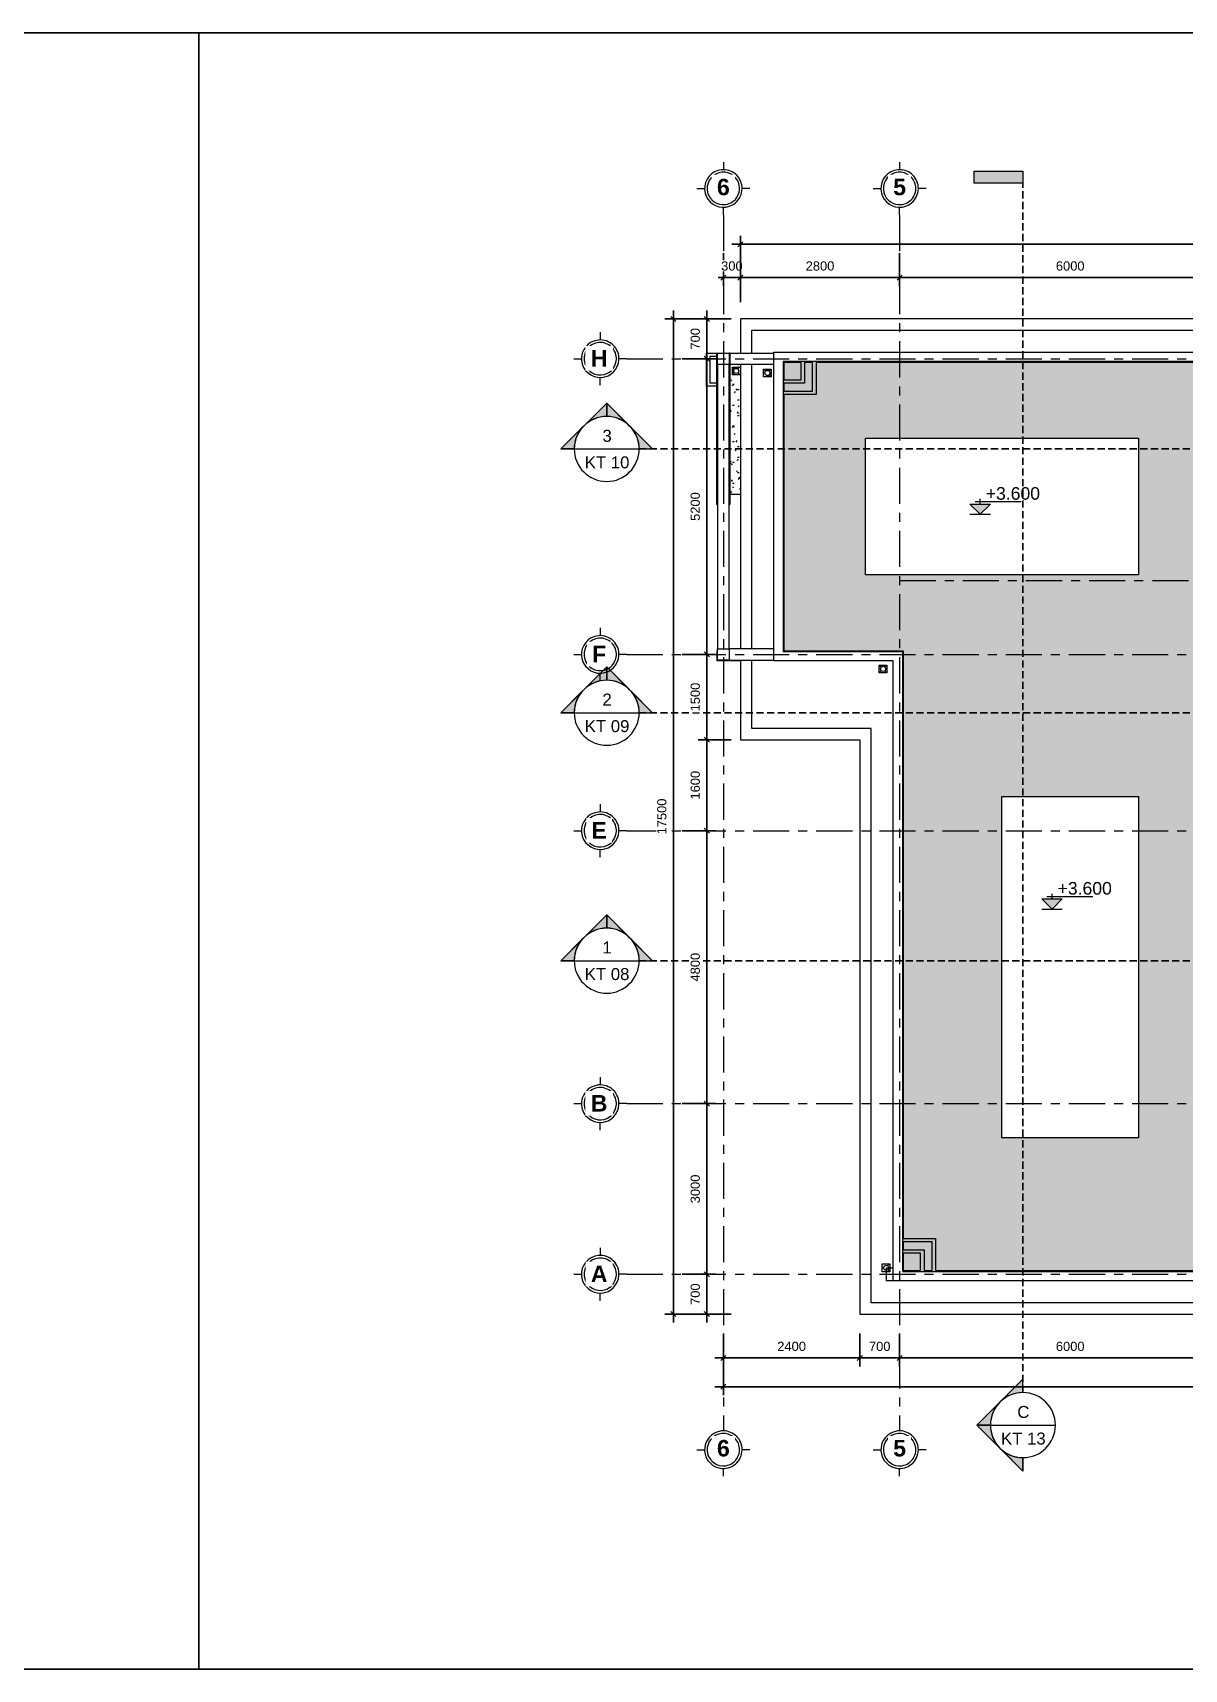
# Model space of a CAD drawing. Header units: millimetres. Extents: x 2164007 to 2324354, y -2513385 to -2308978.
# Drawn here: x 2280736 to 2300989, y -2402137 to -2373359 of the extents above; entities that cross this region are included whole.
import ezdxf

# ---------------------------------------------------------------- set-up
doc = ezdxf.new("R2010")
doc.units = ezdxf.units.MM
for name, pattern in [('DASHED2', [0.375, 0.25, -0.125]), ('Grid Line', [22.225, 12.7, -3.175, 3.175, -3.175]), ('HIDDEN2', [0.1875, 0.125, -0.0625])]:
    doc.linetypes.add(name, pattern=pattern)
doc.layers.add('5', color=5, linetype='Continuous')
doc.layers.add('NETGIONG', color=21, linetype='HIDDEN2')
for name, color, linetype, lineweight in [('A-ANNO-DIMS', 211, 'Continuous', 9), ('A-DETL-THIN', 151, 'Continuous', 9), ('A-FLOR', 8, 'Continuous', 13), ('A-FLOR-PATT', 8, 'Continuous', 13), ('A-WALL', 113, 'Continuous', 20), ('G-ANNO-DIMS', 111, 'Continuous', 9), ('G-ANNO-SYMB', 111, 'Continuous', 9), ('S-BEAM', 8, 'Continuous', 9), ('S-COLS', 52, 'Continuous', 9), ('S-GRID', 8, 'Continuous', 9), ('S-GRID-IDEN', 8, 'Continuous', 9)]:
    doc.layers.add(name, color=color, linetype=linetype, lineweight=lineweight)
doc.styles.add('Arial', font='arial.ttf', dxfattribs={"height": 175.652835})
doc.styles.add('Arial_1', font='arial.ttf', dxfattribs={"height": 162.282934})
doc.styles.add('Arial_2', font='arial.ttf', dxfattribs={"height": 468.40756})
doc.styles.add('Arial_B', font='arialbd.ttf', dxfattribs={"height": 190.266788})
doc.dimstyles.new('Dim_dai_ca_vu', dxfattribs={"dimscale": 304.8, "dimtxt": 165, "dimasz": 0.292969, "dimexe": 0.492126, "dimexo": 0.0625, "dimgap": 0.393701, "dimtad": 1, "dimdec": 0, "dimzin": 0, "dimdsep": 46, "dimtxsty": 'Arial_1', "dimblk1": 'OBLIQUE', "dimblk2": 'OBLIQUE', "dimsah": 1, "dimcen": 0.09, "dimdle": 0.492126, "dimadec": 0, "dimazin": 0, "dimtfac": 1, "dimtdec": 4, "dimtix": 1, "dimtmove": 0, "dimatfit": 3, "dimfxl": 0.984252, "dimfxlon": 1, "dimtvp": 1, "dimtfill": 1, "dimtolj": 1, "dimtzin": 0, "dimarcsym": 2})
pattern_1 = [(0, (2304197.59, -2391062.08), (365.76, 91.44), [30.175, -244.145, 30.175, -244.145, -1463.04]), (0, (2304197.59, -2391062.08), (365.76, 91.44), [-548.64, 30.175, -518.465, 30.175, -244.145, -640.08]), (0, (2304197.59, -2391062.08), (365.76, 91.44), [-1371.6, 30.175, -152.705, 30.175, -427.025]), (120, (2304334.75, -2391016.36), (-262.06936, 271.03745), [30.175, -244.145, 30.175, -244.145, -1463.04]), (120, (2304334.75, -2391016.36), (-262.06936, 271.03745), [-548.64, 30.175, -518.465, 30.175, -244.145, -640.08]), (120, (2304334.75, -2391016.36), (-262.06936, 271.03745), [-1371.6, 30.175, -152.705, 30.175, -427.025]), (240, (2304380.47, -2390833.48), (-103.69064, -362.47745), [30.175, -244.145, 30.175, -244.145, -1463.04]), (240, (2304380.47, -2390833.48), (-103.69064, -362.47745), [-548.64, 30.175, -518.465, 30.175, -244.145, -640.08]), (240, (2304380.47, -2390833.48), (-103.69064, -362.47745), [-1371.6, 30.175, -152.705, 30.175, -427.025])]

# ---------------------------------------------------------------- blocks, each defined once
blk = doc.blocks.new('Floors 3 - Floors 3-1078498-Site')
at = {"layer": 'A-FLOR'}
for p, q in [((10485, 12671), (-11015, 12671)), ((-11015, 12671), (-11015, 12071)), ((10485, 4271), (10485, 12671)), ((-10815, 12471), (10285, 12471)), ((-10815, 12071), (-10815, 12471)), ((10285, 12471), (10285, 12086)), ((-11015, 11871), (-11015, 6871)), ((-10815, 6871), (-10815, 11871)), ((10285, 11886), (10285, 8171)), ((10285, 7971), (10285, 4471)), ((-11015, 6671), (-11015, 5271)), ((-10815, 5471), (-10815, 6671)), ((-8715, 5471), (-10815, 5471)), ((-8715, -4629), (-8715, 5471)), ((-11015, 5271), (-8915, 5271)), ((-8915, 5271), (-8915, -4829)), ((10285, 4471), (9585, 4471)), ((9585, 4271), (10485, 4271)), ((-1515, 1271), (-2100, 1271)), ((-1515, -4829), (-1515, 1271)), ((-2100, 1071), (-1715, 1071)), ((-1715, 1071), (-1715, -4629)), ((-8915, -4829), (-1515, -4829)), ((-1715, -4629), (-8715, -4629))]:
    blk.add_line(p, q, dxfattribs=at)
blk = doc.blocks.new('Grid - Structural Grid-308830-Site')
at = {"layer": 'S-GRID-IDEN'}
for p, q in [((0, 5.16875), (0, 3.66875)), ((-5.16875, 0), (-3.66875, 0)), ((5.16875, 0), (3.66875, 0)), ((0, -5.16875), (0, -3.66875))]:
    blk.add_line(p, q, dxfattribs=at)
at = {"layer": 'S-GRID-IDEN', "lineweight": 13}
for start, end in [(86.5905687, 185.4173466), (3.4094313, 86.5905687), (275.4173466, 3.4094313), (185.4173466, 275.4173466)]:
    blk.add_arc((0, 0), 3.66875, start, end, dxfattribs=at)
at = {"layer": 'S-GRID-IDEN'}
for start, end in [(86.5905687, 185.4173466), (3.4094313, 86.5905687), (275.4173466, 3.4094313), (185.4173466, 275.4173466)]:
    blk.add_arc((0, 0), 3.16875, start, end, dxfattribs=at)
blk = doc.blocks.new('Section - Section Head - Filled-22785-Site')
at = {"layer": 'G-ANNO-SYMB'}
h = blk.add_hatch(color=256, dxfattribs=at)
edge = h.paths.add_edge_path(flags=0)
edge.add_line((-10.84, 4.49), (-6.35, 8.98))
edge.add_line((-6.35, 8.98), (-6.35, 6.35))
edge.add_arc((-6.35, 0), 6.35, 90, 135)
h = blk.add_hatch(color=256, dxfattribs=at)
edge = h.paths.add_edge_path(flags=0)
edge.add_arc((-6.35, 0), 6.35, 45, 90)
edge.add_line((-6.35, 6.35), (-6.35, 8.98))
edge.add_line((-6.35, 8.98), (-1.86, 4.49))
h = blk.add_hatch(color=256, dxfattribs=at)
edge = h.paths.add_edge_path(flags=0)
edge.add_arc((-6.35, 0), 6.36, 137.9216, 180)
edge.add_line((-12.71, 0), (-15.33, 0))
edge.add_line((-15.33, 0), (-11.07, 4.26))
h = blk.add_hatch(color=256, dxfattribs=at)
edge = h.paths.add_edge_path(flags=0)
edge.add_line((-1.63, 4.26), (2.63, 0))
edge.add_line((2.63, 0), (0.01, 0))
edge.add_arc((-6.35, 0), 6.36, 0, 42.0784)
for p, q in [((-6.35, 8.98), (-15.33, 0)), ((-6.35, 8.98), (-10.84, 4.49)), ((-6.35, 8.98), (2.63, 0)), ((-6.35, 6.35), (-6.35, 8.98)), ((-1.86, 4.49), (-6.35, 8.98)), ((-6.35, 8.98), (-6.35, 6.35)), ((-11.07, 4.26), (-15.33, 0)), ((2.63, 0), (-1.63, 4.26)), ((-15.33, 0), (-12.71, 0)), ((0.01, 0), (2.63, 0)), ((-12.7, 0), (-15.33, 0)), ((0, 0), (2.63, 0))]:
    blk.add_line(p, q, dxfattribs=at)
for radius, start, end in [(6.36, 137.9216, 180), (6.35, 360, 180), (6.35, 90, 135), (6.35, 45, 90), (6.36, 0, 42.0784), (6.35, 180, 360)]:
    blk.add_arc((-6.35, 0), radius, start, end, dxfattribs=at)
blk = doc.blocks.new('Section - 3_32_ x 3_8_-54337-Site')
at = {"layer": 'G-ANNO-SYMB'}
blk.add_hatch(color=256, dxfattribs=at).paths.add_polyline_path([(0, 9.525), (0, 0), (-2.38125, 0), (-2.38125, 9.525)], flags=0)
for p, q in [((0, 9.525), (-2.38125, 9.525)), ((-2.38125, 9.525), (-2.38125, 0)), ((0, 0), (0, 9.525)), ((-2.38125, 0), (0, 0))]:
    blk.add_line(p, q, dxfattribs=at)
blk = doc.blocks.new('Spot Elevations - M_Spot Elevation - Exterior Filled 2-332856-Site')
at = {"layer": 'G-ANNO-DIMS'}
blk.add_hatch(color=256, dxfattribs=at).paths.add_polyline_path([(2, 2), (0, 0), (-2, 2)], flags=0)
for p, q in [((0, 0), (-2, 2)), ((-2, 2), (2, 2)), ((-2, 0), (2, 0)), ((-1, 2.5), (8, 2.5)), ((0, 2), (0, 3)), ((2, 2), (0, 0))]:
    blk.add_line(p, q, dxfattribs=at)
blk = doc.blocks.new('_Oblique')
at = {"color": 0, "linetype": 'ByBlock', "lineweight": -2}
blk.add_line((-0.5, -0.5), (0.5, 0.5), dxfattribs=at)
blk = doc.blocks.new('*D462')
at = {"layer": 'A-ANNO-DIMS', "color": 0, "lineweight": -2}
for p, q in [((2292883, -2396232), (2292883, -2396813)), ((2295283, -2396232), (2295283, -2396813)), ((2292733, -2396663), (2295433, -2396663))]:
    blk.add_line(p, q, dxfattribs=at)
at = {"layer": 'Defpoints', "color": 0}
for p in [(2292883, -2396213), (2295283, -2396213), (2295283, -2396663)]:
    blk.add_point(p, dxfattribs=at)
at = {"layer": 'A-ANNO-DIMS', "color": 0, "lineweight": -2, "xscale": 89.296875, "yscale": 89.296875, "zscale": 89.296875, "rotation": 180}
blk.add_blockref('_Oblique', (2292883, -2396663), dxfattribs=at)
at = {"layer": 'A-ANNO-DIMS', "color": 0, "lineweight": -2, "xscale": 89.296875, "yscale": 89.296875, "zscale": 89.296875}
blk.add_blockref('_Oblique', (2295283, -2396663), dxfattribs=at)
at = {"layer": 'A-ANNO-DIMS', "color": 0, "insert": (2294083, -2396460), "char_height": 162.3, "attachment_point": 5, "style": 'Arial_1', "bg_fill": 3, "box_fill_scale": 1.1, "bg_fill_color": 256, "bg_fill_true_color": 13158600, "bg_fill_transparency": 7197104}
blk.add_mtext('\\A1;2400', dxfattribs=at)
blk = doc.blocks.new('*D463')
at = {"layer": 'A-ANNO-DIMS', "color": 0, "lineweight": -2}
for p, q in [((2295283, -2396232), (2295283, -2396813)), ((2295983, -2396232), (2295983, -2396813)), ((2295133, -2396663), (2296133, -2396663))]:
    blk.add_line(p, q, dxfattribs=at)
at = {"layer": 'Defpoints', "color": 0}
for p in [(2295283, -2396213), (2295983, -2396213), (2295983, -2396663)]:
    blk.add_point(p, dxfattribs=at)
at = {"layer": 'A-ANNO-DIMS', "color": 0, "lineweight": -2, "xscale": 89.296875, "yscale": 89.296875, "zscale": 89.296875, "rotation": 180}
blk.add_blockref('_Oblique', (2295283, -2396663), dxfattribs=at)
at = {"layer": 'A-ANNO-DIMS', "color": 0, "lineweight": -2, "xscale": 89.296875, "yscale": 89.296875, "zscale": 89.296875}
blk.add_blockref('_Oblique', (2295983, -2396663), dxfattribs=at)
at = {"layer": 'A-ANNO-DIMS', "color": 0, "insert": (2295633, -2396460), "char_height": 162.3, "attachment_point": 5, "style": 'Arial_1', "bg_fill": 3, "box_fill_scale": 1.1, "bg_fill_color": 256, "bg_fill_true_color": 13158600, "bg_fill_transparency": 0}
blk.add_mtext('\\A1;700', dxfattribs=at)
blk = doc.blocks.new('*D464')
at = {"layer": 'A-ANNO-DIMS', "color": 0, "lineweight": -2}
for p, q in [((2295983, -2396232), (2295983, -2396813)), ((2301983, -2396232), (2301983, -2396813)), ((2295833, -2396663), (2302133, -2396663))]:
    blk.add_line(p, q, dxfattribs=at)
at = {"layer": 'Defpoints', "color": 0}
for p in [(2295983, -2396213), (2301983, -2396213), (2301983, -2396663)]:
    blk.add_point(p, dxfattribs=at)
at = {"layer": 'A-ANNO-DIMS', "color": 0, "lineweight": -2, "xscale": 89.296875, "yscale": 89.296875, "zscale": 89.296875, "rotation": 180}
blk.add_blockref('_Oblique', (2295983, -2396663), dxfattribs=at)
at = {"layer": 'A-ANNO-DIMS', "color": 0, "lineweight": -2, "xscale": 89.296875, "yscale": 89.296875, "zscale": 89.296875}
blk.add_blockref('_Oblique', (2301983, -2396663), dxfattribs=at)
at = {"layer": 'A-ANNO-DIMS', "color": 0, "insert": (2298983, -2396460), "char_height": 162.3, "attachment_point": 5, "style": 'Arial_1', "bg_fill": 3, "box_fill_scale": 1.1, "bg_fill_color": 256, "bg_fill_true_color": 13158600, "bg_fill_transparency": 12548824}
blk.add_mtext('\\A1;6000', dxfattribs=at)
blk = doc.blocks.new('*D472')
at = {"layer": 'A-ANNO-DIMS', "color": 0, "lineweight": -2}
for p, q in [((2292883, -2396739), (2292883, -2397320)), ((2314183, -2396739), (2314183, -2397320)), ((2292733, -2397170), (2314333, -2397170))]:
    blk.add_line(p, q, dxfattribs=at)
at = {"layer": 'Defpoints', "color": 0}
for p in [(2292883, -2396720), (2314183, -2396720), (2314183, -2397170)]:
    blk.add_point(p, dxfattribs=at)
at = {"layer": 'A-ANNO-DIMS', "color": 0, "lineweight": -2, "xscale": 89.296875, "yscale": 89.296875, "zscale": 89.296875, "rotation": 180}
blk.add_blockref('_Oblique', (2292883, -2397170), dxfattribs=at)
at = {"layer": 'A-ANNO-DIMS', "color": 0, "lineweight": -2, "xscale": 89.296875, "yscale": 89.296875, "zscale": 89.296875}
blk.add_blockref('_Oblique', (2314183, -2397170), dxfattribs=at)
at = {"layer": 'A-ANNO-DIMS', "color": 0, "insert": (2303533, -2396967), "char_height": 162.3, "attachment_point": 5, "style": 'Arial_1', "bg_fill": 3, "box_fill_scale": 1.1, "bg_fill_color": 256, "bg_fill_true_color": 13158600, "bg_fill_transparency": 12550056}
blk.add_mtext('\\A1;21300', dxfattribs=at)
blk = doc.blocks.new('*D473')
at = {"layer": 'A-ANNO-DIMS', "color": 0, "lineweight": -2}
for p, q in [((2292161, -2395191), (2292742, -2395191)), ((2292592, -2396041), (2292592, -2395041)), ((2293023, -2395891), (2292442, -2395891))]:
    blk.add_line(p, q, dxfattribs=at)
at = {"layer": 'Defpoints', "color": 0}
for p in [(2292142, -2395191), (2292592, -2395191), (2293042, -2395891)]:
    blk.add_point(p, dxfattribs=at)
at = {"layer": 'A-ANNO-DIMS', "color": 0, "lineweight": -2, "xscale": 89.296875, "yscale": 89.296875, "zscale": 89.296875}
for p, rotation in [((2292592, -2395191), 90), ((2292592, -2395891), 270)]:
    blk.add_blockref('_Oblique', p, dxfattribs=dict(at, rotation=rotation))
at = {"layer": 'A-ANNO-DIMS', "color": 0, "insert": (2292389, -2395541), "char_height": 162.3, "attachment_point": 5, "rotation": 90, "style": 'Arial_1', "bg_fill": 3, "box_fill_scale": 1.1, "bg_fill_color": 256, "bg_fill_true_color": 13158600, "bg_fill_transparency": 12549856}
blk.add_mtext('\\A1;700', dxfattribs=at)
blk = doc.blocks.new('*D474')
at = {"layer": 'A-ANNO-DIMS', "color": 0, "lineweight": -2}
for p, q in [((2292592, -2395341), (2292592, -2392041)), ((2292161, -2392191), (2292742, -2392191)), ((2292161, -2395191), (2292742, -2395191))]:
    blk.add_line(p, q, dxfattribs=at)
at = {"layer": 'Defpoints', "color": 0}
for p in [(2292142, -2392191), (2292592, -2392191), (2292142, -2395191)]:
    blk.add_point(p, dxfattribs=at)
at = {"layer": 'A-ANNO-DIMS', "color": 0, "lineweight": -2, "xscale": 89.296875, "yscale": 89.296875, "zscale": 89.296875}
for p, rotation in [((2292592, -2392191), 90), ((2292592, -2395191), 270)]:
    blk.add_blockref('_Oblique', p, dxfattribs=dict(at, rotation=rotation))
at = {"layer": 'A-ANNO-DIMS', "color": 0, "insert": (2292389, -2393691), "char_height": 162.3, "attachment_point": 5, "rotation": 90, "style": 'Arial_1', "bg_fill": 3, "box_fill_scale": 1.1, "bg_fill_color": 256, "bg_fill_true_color": 13158600, "bg_fill_transparency": 10068124}
blk.add_mtext('\\A1;3000', dxfattribs=at)
blk = doc.blocks.new('*D475')
at = {"layer": 'A-ANNO-DIMS', "color": 0, "lineweight": -2}
for p, q in [((2292161, -2387391), (2292742, -2387391)), ((2292592, -2392341), (2292592, -2387241)), ((2292161, -2392191), (2292742, -2392191))]:
    blk.add_line(p, q, dxfattribs=at)
at = {"layer": 'Defpoints', "color": 0}
for p in [(2292142, -2387391), (2292592, -2387391), (2292142, -2392191)]:
    blk.add_point(p, dxfattribs=at)
at = {"layer": 'A-ANNO-DIMS', "color": 0, "lineweight": -2, "xscale": 89.296875, "yscale": 89.296875, "zscale": 89.296875}
for p, rotation in [((2292592, -2387391), 90), ((2292592, -2392191), 270)]:
    blk.add_blockref('_Oblique', p, dxfattribs=dict(at, rotation=rotation))
at = {"layer": 'A-ANNO-DIMS', "color": 0, "insert": (2292389, -2389791), "char_height": 162.3, "attachment_point": 5, "rotation": 90, "style": 'Arial_1', "bg_fill": 3, "box_fill_scale": 1.1, "bg_fill_color": 256, "bg_fill_true_color": 13158600, "bg_fill_transparency": 16515416}
blk.add_mtext('\\A1;4800', dxfattribs=at)
blk = doc.blocks.new('*D476')
at = {"layer": 'A-ANNO-DIMS', "color": 0, "lineweight": -2}
for p, q in [((2292592, -2387541), (2292592, -2385641)), ((2293023, -2385791), (2292442, -2385791)), ((2292161, -2387391), (2292742, -2387391))]:
    blk.add_line(p, q, dxfattribs=at)
at = {"layer": 'Defpoints', "color": 0}
for p in [(2292592, -2385791), (2293042, -2385791), (2292142, -2387391)]:
    blk.add_point(p, dxfattribs=at)
at = {"layer": 'A-ANNO-DIMS', "color": 0, "lineweight": -2, "xscale": 89.296875, "yscale": 89.296875, "zscale": 89.296875}
for p, rotation in [((2292592, -2385791), 90), ((2292592, -2387391), 270)]:
    blk.add_blockref('_Oblique', p, dxfattribs=dict(at, rotation=rotation))
at = {"layer": 'A-ANNO-DIMS', "color": 0, "insert": (2292389, -2386591), "char_height": 162.3, "attachment_point": 5, "rotation": 90, "style": 'Arial_1', "bg_fill": 3, "box_fill_scale": 1.1, "bg_fill_color": 256, "bg_fill_true_color": 13158600, "bg_fill_transparency": 10121100}
blk.add_mtext('\\A1;1600', dxfattribs=at)
blk = doc.blocks.new('*D477')
at = {"layer": 'A-ANNO-DIMS', "color": 0, "lineweight": -2}
for p, q in [((2292592, -2385941), (2292592, -2384141)), ((2292161, -2384291), (2292742, -2384291)), ((2293023, -2385791), (2292442, -2385791))]:
    blk.add_line(p, q, dxfattribs=at)
at = {"layer": 'Defpoints', "color": 0}
for p in [(2292142, -2384291), (2292592, -2384291), (2293042, -2385791)]:
    blk.add_point(p, dxfattribs=at)
at = {"layer": 'A-ANNO-DIMS', "color": 0, "lineweight": -2, "xscale": 89.296875, "yscale": 89.296875, "zscale": 89.296875}
for p, rotation in [((2292592, -2384291), 90), ((2292592, -2385791), 270)]:
    blk.add_blockref('_Oblique', p, dxfattribs=dict(at, rotation=rotation))
at = {"layer": 'A-ANNO-DIMS', "color": 0, "insert": (2292389, -2385041), "char_height": 162.3, "attachment_point": 5, "rotation": 90, "style": 'Arial_1', "bg_fill": 3, "box_fill_scale": 1.1, "bg_fill_color": 256, "bg_fill_true_color": 13158600, "bg_fill_transparency": 12550372}
blk.add_mtext('\\A1;1500', dxfattribs=at)
blk = doc.blocks.new('*D478')
at = {"layer": 'A-ANNO-DIMS', "color": 0, "lineweight": -2}
for p, q in [((2292161, -2379091), (2292742, -2379091)), ((2292592, -2384441), (2292592, -2378941)), ((2292161, -2384291), (2292742, -2384291))]:
    blk.add_line(p, q, dxfattribs=at)
at = {"layer": 'Defpoints', "color": 0}
for p in [(2292142, -2379091), (2292592, -2379091), (2292142, -2384291)]:
    blk.add_point(p, dxfattribs=at)
at = {"layer": 'A-ANNO-DIMS', "color": 0, "lineweight": -2, "xscale": 89.296875, "yscale": 89.296875, "zscale": 89.296875}
for p, rotation in [((2292592, -2379091), 90), ((2292592, -2384291), 270)]:
    blk.add_blockref('_Oblique', p, dxfattribs=dict(at, rotation=rotation))
at = {"layer": 'A-ANNO-DIMS', "color": 0, "insert": (2292389, -2381691), "char_height": 162.3, "attachment_point": 5, "rotation": 90, "style": 'Arial_1', "bg_fill": 3, "box_fill_scale": 1.1, "bg_fill_color": 256, "bg_fill_true_color": 13158600, "bg_fill_transparency": 12550372}
blk.add_mtext('\\A1;5200', dxfattribs=at)
blk = doc.blocks.new('*D479')
at = {"layer": 'A-ANNO-DIMS', "color": 0, "lineweight": -2}
for p, q in [((2292592, -2379241), (2292592, -2378241)), ((2293023, -2378391), (2292442, -2378391)), ((2292161, -2379091), (2292742, -2379091))]:
    blk.add_line(p, q, dxfattribs=at)
at = {"layer": 'Defpoints', "color": 0}
for p in [(2292592, -2378391), (2293042, -2378391), (2292142, -2379091)]:
    blk.add_point(p, dxfattribs=at)
at = {"layer": 'A-ANNO-DIMS', "color": 0, "lineweight": -2, "xscale": 89.296875, "yscale": 89.296875, "zscale": 89.296875}
for p, rotation in [((2292592, -2378391), 90), ((2292592, -2379091), 270)]:
    blk.add_blockref('_Oblique', p, dxfattribs=dict(at, rotation=rotation))
at = {"layer": 'A-ANNO-DIMS', "color": 0, "insert": (2292389, -2378741), "char_height": 162.3, "attachment_point": 5, "rotation": 90, "style": 'Arial_1', "bg_fill": 3, "box_fill_scale": 1.1, "bg_fill_color": 256, "bg_fill_true_color": 13158600, "bg_fill_transparency": 10114076}
blk.add_mtext('\\A1;700', dxfattribs=at)
blk = doc.blocks.new('*D480')
at = {"layer": 'A-ANNO-DIMS', "color": 0, "lineweight": -2}
for p, q in [((2292004, -2378241), (2292004, -2396041)), ((2292435, -2378391), (2291854, -2378391)), ((2292435, -2395891), (2291854, -2395891))]:
    blk.add_line(p, q, dxfattribs=at)
at = {"layer": 'Defpoints', "color": 0}
for p in [(2292454, -2378391), (2292004, -2395891), (2292454, -2395891)]:
    blk.add_point(p, dxfattribs=at)
at = {"layer": 'A-ANNO-DIMS', "color": 0, "lineweight": -2, "xscale": 89.296875, "yscale": 89.296875, "zscale": 89.296875}
for p, rotation in [((2292004, -2378391), 90), ((2292004, -2395891), 270)]:
    blk.add_blockref('_Oblique', p, dxfattribs=dict(at, rotation=rotation))
at = {"layer": 'A-ANNO-DIMS', "color": 0, "insert": (2291801, -2387141), "char_height": 162.3, "attachment_point": 5, "rotation": 90, "style": 'Arial_1', "bg_fill": 3, "box_fill_scale": 1.1, "bg_fill_color": 256, "bg_fill_true_color": 13158600, "bg_fill_transparency": 12550372}
blk.add_mtext('\\A1;17500', dxfattribs=at)
blk = doc.blocks.new('*D481')
at = {"layer": 'A-ANNO-DIMS', "color": 0, "lineweight": -2}
for p, q in [((2292883, -2377233), (2292883, -2377814)), ((2292883, -2377664), (2292793, -2377664)), ((2292883, -2377664), (2293183, -2377664)), ((2293183, -2378095), (2293183, -2377514)), ((2293183, -2377664), (2293272, -2377664))]:
    blk.add_line(p, q, dxfattribs=at)
at = {"layer": 'Defpoints', "color": 0}
for p in [(2292883, -2377214), (2293183, -2378114)]:
    blk.add_point(p, dxfattribs=at)
at = {"layer": 'A-ANNO-DIMS', "color": 0, "lineweight": -2, "xscale": 89.296875, "yscale": 89.296875, "zscale": 89.296875}
blk.add_blockref('_Oblique', (2292883, -2377664), dxfattribs=at)
at = {"layer": 'A-ANNO-DIMS', "color": 0, "lineweight": -2, "xscale": 89.296875, "yscale": 89.296875, "zscale": 89.296875, "rotation": 180}
blk.add_blockref('_Oblique', (2293183, -2377664), dxfattribs=at)
at = {"layer": 'A-ANNO-DIMS', "color": 0, "insert": (2293033, -2377461), "char_height": 162.3, "attachment_point": 5, "style": 'Arial_1', "bg_fill": 3, "box_fill_scale": 1.1, "bg_fill_color": 256, "bg_fill_true_color": 13158600, "bg_fill_transparency": 10104220}
blk.add_mtext('\\A1;300', dxfattribs=at)
at = {"layer": 'Defpoints', "color": 0}
blk.add_point((2293183, -2377664), dxfattribs=at)
blk = doc.blocks.new('*D482')
at = {"layer": 'A-ANNO-DIMS', "color": 0, "lineweight": -2}
for p, q in [((2295983, -2377233), (2295983, -2377814)), ((2293033, -2377664), (2296133, -2377664)), ((2293183, -2378095), (2293183, -2377514))]:
    blk.add_line(p, q, dxfattribs=at)
at = {"layer": 'Defpoints', "color": 0}
for p in [(2295983, -2377214), (2295983, -2377664), (2293183, -2378114)]:
    blk.add_point(p, dxfattribs=at)
at = {"layer": 'A-ANNO-DIMS', "color": 0, "lineweight": -2, "xscale": 89.296875, "yscale": 89.296875, "zscale": 89.296875, "rotation": 180}
blk.add_blockref('_Oblique', (2293183, -2377664), dxfattribs=at)
at = {"layer": 'A-ANNO-DIMS', "color": 0, "lineweight": -2, "xscale": 89.296875, "yscale": 89.296875, "zscale": 89.296875}
blk.add_blockref('_Oblique', (2295983, -2377664), dxfattribs=at)
at = {"layer": 'A-ANNO-DIMS', "color": 0, "insert": (2294583, -2377461), "char_height": 162.3, "attachment_point": 5, "style": 'Arial_1', "bg_fill": 3, "box_fill_scale": 1.1, "bg_fill_color": 256, "bg_fill_true_color": 13158600, "bg_fill_transparency": 12549856}
blk.add_mtext('\\A1;2800', dxfattribs=at)
blk = doc.blocks.new('*D483')
at = {"layer": 'A-ANNO-DIMS', "color": 0, "lineweight": -2}
for p, q in [((2295983, -2377233), (2295983, -2377814)), ((2301983, -2377233), (2301983, -2377814)), ((2295833, -2377664), (2302133, -2377664))]:
    blk.add_line(p, q, dxfattribs=at)
at = {"layer": 'Defpoints', "color": 0}
for p in [(2295983, -2377214), (2301983, -2377214), (2301983, -2377664)]:
    blk.add_point(p, dxfattribs=at)
at = {"layer": 'A-ANNO-DIMS', "color": 0, "lineweight": -2, "xscale": 89.296875, "yscale": 89.296875, "zscale": 89.296875, "rotation": 180}
blk.add_blockref('_Oblique', (2295983, -2377664), dxfattribs=at)
at = {"layer": 'A-ANNO-DIMS', "color": 0, "lineweight": -2, "xscale": 89.296875, "yscale": 89.296875, "zscale": 89.296875}
blk.add_blockref('_Oblique', (2301983, -2377664), dxfattribs=at)
at = {"layer": 'A-ANNO-DIMS', "color": 0, "insert": (2298983, -2377461), "char_height": 162.3, "attachment_point": 5, "style": 'Arial_1', "bg_fill": 3, "box_fill_scale": 1.1, "bg_fill_color": 256, "bg_fill_true_color": 13158600, "bg_fill_transparency": 12552436}
blk.add_mtext('\\A1;6000', dxfattribs=at)
blk = doc.blocks.new('*D489')
at = {"layer": 'A-ANNO-DIMS', "color": 0, "lineweight": -2}
for p, q in [((2293033, -2377078), (2314833, -2377078)), ((2293183, -2377509), (2293183, -2376928)), ((2314683, -2377509), (2314683, -2376928))]:
    blk.add_line(p, q, dxfattribs=at)
at = {"layer": 'Defpoints', "color": 0}
for p in [(2314683, -2377078), (2293183, -2377528), (2314683, -2377528)]:
    blk.add_point(p, dxfattribs=at)
at = {"layer": 'A-ANNO-DIMS', "color": 0, "lineweight": -2, "xscale": 89.296875, "yscale": 89.296875, "zscale": 89.296875, "rotation": 180}
blk.add_blockref('_Oblique', (2293183, -2377078), dxfattribs=at)
at = {"layer": 'A-ANNO-DIMS', "color": 0, "lineweight": -2, "xscale": 89.296875, "yscale": 89.296875, "zscale": 89.296875}
blk.add_blockref('_Oblique', (2314683, -2377078), dxfattribs=at)
at = {"layer": 'A-ANNO-DIMS', "color": 0, "insert": (2303933, -2376875), "char_height": 162.3, "attachment_point": 5, "style": 'Arial_1', "bg_fill": 3, "box_fill_scale": 1.1, "bg_fill_color": 256, "bg_fill_true_color": 13158600, "bg_fill_transparency": 1}
blk.add_mtext('\\A1;21500', dxfattribs=at)

msp = doc.modelspace()

# ---------------------------------------------------------------- hatches: boundary and pattern name
at = {"layer": 'A-FLOR-PATT', "lineweight": 9}
h = msp.add_hatch(dxfattribs=at)
h.set_pattern_fill('FP_5', color=256, style=0, pattern_type=2)
h.set_pattern_definition(pattern_1)
h.paths.add_polyline_path([(2293182.7, -2381476.1), (2293182.7, -2379191.1), (2292997.7, -2379191.1), (2292997.7, -2381476.1)], flags=0)
h = msp.add_hatch(dxfattribs=at)
h.set_pattern_fill('FP_5', color=256, style=0, pattern_type=2)
h.set_pattern_definition(pattern_1)
h.paths.add_polyline_path([(2300233.4, -2395141.1), (2301932.7, -2395141.1), (2301932.7, -2387941.1), (2301482.7, -2387941.1), (2301482.7, -2386791.1), (2301932.7, -2386791.1), (2301932.7, -2383106.1), (2301867.7, -2383106.1), (2301867.7, -2379141.1), (2293932.7, -2379141.1), (2293932.7, -2384241.1), (2296032.7, -2384241.1), (2296032.7, -2395141.1)], flags=0)
h.paths.add_polyline_path([(2297782.7, -2392791.1), (2297782.7, -2386791.1), (2300182.7, -2386791.1), (2300182.7, -2392791.1)], flags=0)
h.paths.add_polyline_path([(2295382.7, -2382891.1), (2295382.7, -2380491.1), (2300182.7, -2380491.1), (2300182.7, -2382891.1)], flags=0)

# ---------------------------------------------------------------- linework, layer by layer
at = {"layer": '5'}
for points in [[(2242960.6, -2402137.3), (2283657.3, -2402137.3), (2283657.3, -2373359), (2242960.6, -2373359)], [(2283657.3, -2402137.3), (2324353.9, -2402137.3), (2324353.9, -2373359), (2283657.3, -2373359)]]:
    msp.add_lwpolyline(points, close=True, dxfattribs=at)
at = {"layer": 'A-DETL-THIN'}
for p, q in [((2293042.6, -2379238.6), (2293177.6, -2379238.6)), ((2293042.6, -2379373.6), (2293042.6, -2379238.6)), ((2293078.3, -2379274.3), (2293042.6, -2379238.6)), ((2293177.6, -2379373.6), (2293042.6, -2379373.6)), ((2293137.4, -2379270.3), (2293169.1, -2379238.6)), ((2293141.9, -2379337.9), (2293177.6, -2379373.6)), ((2293589.4, -2379274.7), (2293724.4, -2379274.7)), ((2293589.4, -2379409.7), (2293589.4, -2379274.7)), ((2293625.1, -2379310.4), (2293589.4, -2379274.7)), ((2293684.2, -2379306.4), (2293715.9, -2379274.7)), ((2293688.7, -2379374), (2293724.4, -2379409.7)), ((2293724.4, -2379274.7), (2293724.4, -2379409.7)), ((2293724.4, -2379409.7), (2293589.4, -2379409.7)), ((2295624.3, -2384478.2), (2295759.3, -2384478.2)), ((2295624.3, -2384613.2), (2295624.3, -2384478.2)), ((2295660, -2384513.9), (2295624.3, -2384478.2)), ((2295719.1, -2384509.9), (2295750.8, -2384478.2)), ((2295759.3, -2384478.2), (2295759.3, -2384613.2)), ((2295624.3, -2384613.2), (2295660, -2384577.5)), ((2295759.3, -2384613.2), (2295624.3, -2384613.2)), ((2295723.7, -2384577.5), (2295759.3, -2384613.2)), ((2295677.2, -2395010.6), (2295812.2, -2395010.6)), ((2295677.2, -2395145.6), (2295677.2, -2395010.6)), ((2295812.2, -2395145.6), (2295677.2, -2395145.6)), ((2295771.9, -2395042.3), (2295803.7, -2395010.6)), ((2295776.5, -2395109.9), (2295812.2, -2395145.6)), ((2295812.2, -2395010.6), (2295812.2, -2395145.6))]:
    msp.add_line(p, q, dxfattribs=at)
for centre in [(2293110.1, -2379306.1), (2293656.9, -2379342.2), (2295691.8, -2384545.7), (2295744.7, -2395078.1)]:
    msp.add_circle(centre, 45, dxfattribs=at)
at = {"layer": 'A-FLOR'}
for p, q in [((2301867.7, -2379141.1), (2293932.7, -2379141.1)), ((2293932.7, -2379141.1), (2293932.7, -2384241.1)), ((2295382.7, -2380491.1), (2300182.7, -2380491.1)), ((2295382.7, -2382891.1), (2295382.7, -2380491.1)), ((2300182.7, -2380491.1), (2300182.7, -2382891.1)), ((2292997.7, -2381476.1), (2293182.7, -2381476.1)), ((2300182.7, -2382891.1), (2295382.7, -2382891.1)), ((2293932.7, -2384241.1), (2296032.7, -2384241.1)), ((2296032.7, -2384241.1), (2296032.7, -2395141.1)), ((2297782.7, -2386791.1), (2300182.7, -2386791.1)), ((2297782.7, -2392791.1), (2297782.7, -2386791.1)), ((2300182.7, -2386791.1), (2300182.7, -2392791.1)), ((2300182.7, -2392791.1), (2297782.7, -2392791.1)), ((2296032.7, -2395141.1), (2301932.7, -2395141.1))]:
    msp.add_line(p, q, dxfattribs=at)
at = {"layer": 'A-WALL'}
for p, q in [((2292586.8, -2379576.1), (2292586.8, -2378991.1)), ((2292586.8, -2378991.1), (2292782.7, -2378991.1)), ((2292646.8, -2379051.1), (2292646.8, -2379516.1)), ((2292767.7, -2379051.1), (2292646.8, -2379051.1)), ((2292767.7, -2381656.1), (2292767.7, -2378991.1)), ((2292782.7, -2381656.1), (2292782.7, -2378991.1)), ((2292997.7, -2378991.1), (2292982.7, -2378991.1)), ((2292982.7, -2378991.1), (2292982.7, -2381656.1)), ((2292997.7, -2378991.1), (2292997.7, -2381656.1)), ((2293767.7, -2384406.1), (2293767.7, -2378976.1)), ((2293767.7, -2378976.1), (2301867.7, -2378976.1)), ((2293947.7, -2379156.1), (2293947.7, -2379461.1)), ((2294252.7, -2379156.1), (2293947.7, -2379156.1)), ((2294252.7, -2379461.1), (2294252.7, -2379156.1)), ((2294452.7, -2379156.1), (2294312.7, -2379156.1)), ((2294312.7, -2379156.1), (2294312.7, -2379521.1)), ((2294452.7, -2379661.1), (2294452.7, -2379156.1)), ((2301867.7, -2379156.1), (2294512.7, -2379156.1)), ((2294512.7, -2379156.1), (2294512.7, -2379721.1)), ((2292767.7, -2379576.1), (2292586.8, -2379576.1)), ((2292646.8, -2379516.1), (2292767.7, -2379516.1)), ((2293947.7, -2379461.1), (2294252.7, -2379461.1)), ((2293947.7, -2379521.1), (2293947.7, -2379661.1)), ((2294312.7, -2379521.1), (2293947.7, -2379521.1)), ((2293947.7, -2379661.1), (2294452.7, -2379661.1)), ((2293947.7, -2379721.1), (2293947.7, -2384226.1)), ((2294512.7, -2379721.1), (2293947.7, -2379721.1)), ((2292767.7, -2381656.1), (2292782.7, -2381656.1)), ((2292982.7, -2381656.1), (2292997.7, -2381656.1)), ((2292767.7, -2384226.1), (2292767.7, -2384406.1)), ((2293947.7, -2384226.1), (2296047.7, -2384226.1)), ((2296047.7, -2384226.1), (2296047.7, -2394561.1)), ((2293182.7, -2384406.1), (2292767.7, -2384406.1)), ((2295867.7, -2384406.1), (2293767.7, -2384406.1)), ((2295867.7, -2395306.1), (2295867.7, -2384406.1)), ((2296047.7, -2394561.1), (2296612.7, -2394561.1)), ((2296552.7, -2394621.1), (2296047.7, -2394621.1)), ((2296047.7, -2394621.1), (2296047.7, -2394761.1)), ((2296552.7, -2395126.1), (2296552.7, -2394621.1)), ((2296612.7, -2394561.1), (2296612.7, -2395126.1)), ((2296047.7, -2394761.1), (2296412.7, -2394761.1)), ((2296352.7, -2394821.1), (2296047.7, -2394821.1)), ((2296047.7, -2394821.1), (2296047.7, -2395126.1)), ((2296352.7, -2395126.1), (2296352.7, -2394821.1)), ((2296412.7, -2394761.1), (2296412.7, -2395126.1)), ((2295747.7, -2395076.1), (2295867.7, -2395076.1)), ((2295747.7, -2395076.1), (2295747.7, -2395306.1)), ((2296047.7, -2395126.1), (2296352.7, -2395126.1)), ((2296412.7, -2395126.1), (2296552.7, -2395126.1)), ((2296612.7, -2395126.1), (2301917.7, -2395126.1)), ((2302097.7, -2395306.1), (2295747.7, -2395306.1))]:
    msp.add_line(p, q, dxfattribs=at)
at = {"layer": 'G-ANNO-SYMB'}
for p, q in [((2290259.3, -2380679), (2291402.3, -2380679)), ((2290259.3, -2385316.7), (2291402.3, -2385316.7)), ((2290259.3, -2389676.7), (2291402.3, -2389676.7)), ((2297579.8, -2397844.3), (2298722.8, -2397844.3))]:
    msp.add_line(p, q, dxfattribs=at)
at = {"layer": 'NETGIONG', "color": 5, "linetype": 'DASHED2', "lineweight": 25, "ltscale": 500}
for p, q in [((2298151.3, -2397272.8), (2298151.3, -2376004.9)), ((2291402.3, -2380679), (2320480, -2380679)), ((2291402.3, -2385316.7), (2320480, -2385316.7)), ((2291402.3, -2389676.7), (2320480, -2389676.7))]:
    msp.add_line(p, q, dxfattribs=at)
at = {"layer": 'S-BEAM'}
for p, q in [((2292982.7, -2378991.1), (2293767.7, -2378991.1)), ((2292982.7, -2378991.1), (2292982.7, -2379191.1)), ((2292982.7, -2379191.1), (2292782.7, -2379191.1)), ((2292782.7, -2379191.1), (2292782.7, -2381656.1)), ((2292982.7, -2381656.1), (2292982.7, -2379191.1)), ((2293767.7, -2379191.1), (2292982.7, -2379191.1)), ((2292782.7, -2381656.1), (2292782.7, -2384191.1)), ((2292982.7, -2384191.1), (2292982.7, -2381656.1)), ((2292782.7, -2384191.1), (2292982.7, -2384191.1)), ((2292982.7, -2384191.1), (2292982.7, -2384391.1)), ((2293767.7, -2384191.1), (2292982.7, -2384191.1)), ((2292982.7, -2384391.1), (2293767.7, -2384391.1))]:
    msp.add_line(p, q, dxfattribs=at)
at = {"layer": 'S-COLS'}
for p, q in [((2292782.7, -2378991.1), (2292982.7, -2378991.1)), ((2292782.7, -2379191.1), (2292782.7, -2378991.1)), ((2292982.7, -2378991.1), (2292982.7, -2379191.1)), ((2292982.7, -2379191.1), (2292782.7, -2379191.1)), ((2292782.7, -2384191.1), (2292982.7, -2384191.1)), ((2292782.7, -2384391.1), (2292782.7, -2384191.1)), ((2292982.7, -2384191.1), (2292982.7, -2384391.1)), ((2292982.7, -2384391.1), (2292782.7, -2384391.1))]:
    msp.add_line(p, q, dxfattribs=at)
at = {"layer": 'S-GRID', "linetype": 'Grid Line', "ltscale": 50}
for p, q in [((2292882.7, -2376562.7), (2292882.7, -2397810.6)), ((2295982.7, -2376562.7), (2295982.7, -2397810.6)), ((2291182.7, -2379091.1), (2320352.5, -2379091.1)), ((2295982.7, -2382991.1), (2320352.5, -2382991.1)), ((2291182.7, -2384291.1), (2305273.3, -2384291.1)), ((2291182.7, -2387391.1), (2305273.3, -2387391.1)), ((2291182.7, -2392191.1), (2305273.3, -2392191.1)), ((2291182.7, -2395191.1), (2320352.5, -2395191.1))]:
    msp.add_line(p, q, dxfattribs=at)

# ---------------------------------------------------------------- block references
at = {"layer": 'A-FLOR'}
msp.add_blockref('Floors 3 - Floors 3-1078498-Site', (2304197.6, -2391062.1), dxfattribs=at)
at = {"layer": 'G-ANNO-DIMS', "xscale": 90, "yscale": 90, "zscale": 89.99999999999996}
for p in [(2297400, -2381827.2), (2298663.7, -2388770.8)]:
    msp.add_blockref('Spot Elevations - M_Spot Elevation - Exterior Filled 2-332856-Site', p, dxfattribs=at)
at = {"layer": 'G-ANNO-SYMB', "extrusion": (0, 0, -1), "xscale": 90, "yscale": 90, "zscale": 89.99999999999996, "rotation": 270}
msp.add_blockref('Section - 3_32_ x 3_8_-54337-Site', (-2298151.3, -2376004.9), dxfattribs=at)
at = {"layer": 'G-ANNO-SYMB', "xscale": 90, "yscale": 90, "zscale": 89.99999999999996}
for p in [(2291402.3, -2380679), (2291402.3, -2389676.7)]:
    msp.add_blockref('Section - Section Head - Filled-22785-Site', p, dxfattribs=at)
at = {"layer": 'G-ANNO-SYMB', "xscale": 90, "yscale": 90, "zscale": 89.99999999999996, "rotation": 90}
msp.add_blockref('Section - Section Head - Filled-22785-Site', (2298151.3, -2397272.8), dxfattribs=at)
at = {"layer": 'S-GRID-IDEN', "xscale": 90, "yscale": 90, "zscale": 89.99999999999996}
for p, rotation in [((2292882.7, -2376097.5), 180), ((2295982.7, -2376097.5), 180), ((2290717.5, -2379091.1), 270), ((2290717.5, -2384291.1), 270), ((2290717.5, -2387391.1), 270), ((2290717.5, -2392191.1), 270), ((2290717.5, -2395191.1), 270), ((2292882.7, -2398275.8), 180), ((2295982.7, -2398275.8), 180)]:
    msp.add_blockref('Grid - Structural Grid-308830-Site', p, dxfattribs=dict(at, rotation=rotation))

# ---------------------------------------------------------------- texts
at = {"layer": 'G-ANNO-DIMS', "char_height": 221.29, "width": 1136.7, "attachment_point": 1, "line_spacing_factor": 0.938532, "style": 'Arial_2'}
for insert in [(2297497.9, -2381349.7), (2298761.5, -2388293.3)]:
    msp.add_mtext('+3.600', dxfattribs=dict(at, insert=insert))
at = {"layer": 'G-ANNO-SYMB', "attachment_point": 2, "line_spacing_factor": 0.938532, "style": 'Arial'}
for s, insert, char_height, width in [('\\fArial|b0|i0|c163|p34|;3', (2290838.1, -2380341.6), 210.783, 195.453), ('KT 10', (2290838.1, -2380809.2), 210.78, 936.117), ('\\fArial|b0|i0|c163|p34|;2', (2290838.1, -2384979.3), 210.783, 195.453), ('KT 09', (2290838.1, -2385446.8), 210.78, 936.117), ('\\fArial|b0|i0|c163|p34|;1', (2290838.1, -2389339.3), 210.783, 195.453), ('KT 08', (2290838.1, -2389806.8), 210.78, 936.117), ('\\fArial|b0|i0|c163|p34|;C', (2298158.7, -2397506.9), 210.783, 252.031), ('KT 13', (2298158.7, -2397974.5), 210.78, 936.117)]:
    msp.add_mtext(s, dxfattribs=dict(at, insert=insert, char_height=char_height, width=width))

# ---------------------------------------------------------------- next in the draw order: texts
at = {"layer": 'S-GRID-IDEN', "char_height": 289.967, "attachment_point": 2, "line_spacing_factor": 0.938532, "style": 'Arial_B', "bg_fill": 3, "box_fill_scale": 1.25, "bg_fill_color": 0, "bg_fill_transparency": 0}
for s, insert, width in [('\\fArial|b1|i0|c163|p34|;6', (2292882.8, -2375926.8), 260.604), ('\\fArial|b1|i0|c163|p34|;5', (2295982.8, -2375926.8), 260.604), ('\\fArial|b1|i0|c163|p34|;H', (2290698.5, -2378939.4), 339.471), ('\\fArial|b1|i0|c163|p34|;F', (2290698.5, -2384139.4), 288.036), ('\\fArial|b1|i0|c163|p34|;E', (2290698.5, -2387239.4), 312.039), ('\\fArial|b1|i0|c163|p34|;B', (2290698.5, -2392039.4), 339.471), ('\\fArial|b1|i0|c163|p34|;A', (2290698.5, -2395039.4), 329.184), ('\\fArial|b1|i0|c163|p34|;6', (2292882.8, -2398105.2), 260.604), ('\\fArial|b1|i0|c163|p34|;5', (2295982.8, -2398105.2), 260.604)]:
    msp.add_mtext(s, dxfattribs=dict(at, insert=insert, width=width))

# ---------------------------------------------------------------- next in the draw order: dimensions: what is measured, and where the dimension line sits
at = {"layer": 'A-ANNO-DIMS'}
dim = msp.add_linear_dim(base=(2292592.3, -2395191.1), p1=(2293042.3, -2395891.1), p2=(2292142.3, -2395191.1), angle=90, dimstyle='Dim_dai_ca_vu', override={"dimpost": '<>', "dimfxl": 1140.175425}, dxfattribs=at)
dim.commit()
dim.dimension.update_dxf_attribs({"geometry": '*D473', "text_midpoint": (2292389.4, -2395541.1)})
dim = msp.add_linear_dim(base=(2295282.7, -2396663.2), p1=(2292882.7, -2396213.2), p2=(2295282.7, -2396213.2), dimstyle='Dim_dai_ca_vu', override={"dimpost": '<>', "dimfxl": 2400}, dxfattribs=at)
dim.commit()
dim.dimension.update_dxf_attribs({"geometry": '*D462', "text_midpoint": (2294082.7, -2396460.4)})

# ---------------------------------------------------------------- next in the draw order: block references
at = {"layer": 'G-ANNO-SYMB', "xscale": 90, "yscale": 90, "zscale": 89.99999999999996}
msp.add_blockref('Section - Section Head - Filled-22785-Site', (2291402.3, -2385316.7), dxfattribs=at)

# ---------------------------------------------------------------- next in the draw order: dimensions: what is measured, and where the dimension line sits
at = {"layer": 'A-ANNO-DIMS'}
dim = msp.add_linear_dim(base=(2292592.3, -2392191.1), p1=(2292142.3, -2395191.1), p2=(2292142.3, -2392191.1), angle=90, dimstyle='Dim_dai_ca_vu', override={"dimpost": '<>', "dimfxl": 3000}, dxfattribs=at)
dim.commit()
dim.dimension.update_dxf_attribs({"geometry": '*D474', "text_midpoint": (2292389.4, -2393691.1)})
dim = msp.add_linear_dim(base=(2295982.7, -2396663.2), p1=(2295282.7, -2396213.2), p2=(2295982.7, -2396213.2), dimstyle='Dim_dai_ca_vu', override={"dimpost": '<>', "dimfxl": 700}, dxfattribs=at)
dim.commit()
dim.dimension.update_dxf_attribs({"geometry": '*D463', "text_midpoint": (2295632.7, -2396460.4)})

# ---------------------------------------------------------------- next in the draw order: dimensions: what is measured, and where the dimension line sits
dim = msp.add_linear_dim(base=(2292592.3, -2387391.1), p1=(2292142.3, -2392191.1), p2=(2292142.3, -2387391.1), angle=90, dimstyle='Dim_dai_ca_vu', override={"dimpost": '<>', "dimfxl": 4800}, dxfattribs=at)
dim.commit()
dim.dimension.update_dxf_attribs({"geometry": '*D475', "text_midpoint": (2292389.4, -2389791.1)})
dim = msp.add_linear_dim(base=(2301982.7, -2396663.2), p1=(2295982.7, -2396213.2), p2=(2301982.7, -2396213.2), dimstyle='Dim_dai_ca_vu', override={"dimpost": '<>', "dimfxl": 6000}, dxfattribs=at)
dim.commit()
dim.dimension.update_dxf_attribs({"geometry": '*D464', "text_midpoint": (2298982.7, -2396460.4)})

# ---------------------------------------------------------------- next in the draw order: dimensions: what is measured, and where the dimension line sits
dim = msp.add_linear_dim(base=(2292592.3, -2385791.1), p1=(2292142.3, -2387391.1), p2=(2293042.3, -2385791.1), angle=90, dimstyle='Dim_dai_ca_vu', override={"dimpost": '<>', "dimfxl": 1835.755975}, dxfattribs=at)
dim.commit()
dim.dimension.update_dxf_attribs({"geometry": '*D476', "text_midpoint": (2292389.4, -2386591.1)})
dim = msp.add_linear_dim(base=(2314182.7, -2397170.2), p1=(2292882.7, -2396720.2), p2=(2314182.7, -2396720.2), dimstyle='Dim_dai_ca_vu', override={"dimpost": '<>', "dimfxl": 21300}, dxfattribs=at)
dim.commit()
dim.dimension.update_dxf_attribs({"geometry": '*D472', "text_midpoint": (2303532.7, -2396967.3)})

# ---------------------------------------------------------------- next in the draw order: dimensions: what is measured, and where the dimension line sits
dim = msp.add_linear_dim(base=(2292592.3, -2384291.1), p1=(2293042.3, -2385791.1), p2=(2292142.3, -2384291.1), angle=90, dimstyle='Dim_dai_ca_vu', override={"dimpost": '<>', "dimfxl": 1749.285568}, dxfattribs=at)
dim.commit()
dim.dimension.update_dxf_attribs({"geometry": '*D477', "text_midpoint": (2292389.4, -2385041.1)})

# ---------------------------------------------------------------- next in the draw order: dimensions: what is measured, and where the dimension line sits
dim = msp.add_linear_dim(base=(2292592.3, -2379091.1), p1=(2292142.3, -2384291.1), p2=(2292142.3, -2379091.1), angle=90, dimstyle='Dim_dai_ca_vu', override={"dimpost": '<>', "dimfxl": 5200}, dxfattribs=at)
dim.commit()
dim.dimension.update_dxf_attribs({"geometry": '*D478', "text_midpoint": (2292389.4, -2381691.1)})

# ---------------------------------------------------------------- next in the draw order: dimensions: what is measured, and where the dimension line sits
dim = msp.add_linear_dim(base=(2292592.3, -2378391.1), p1=(2292142.3, -2379091.1), p2=(2293042.3, -2378391.1), angle=90, dimstyle='Dim_dai_ca_vu', override={"dimpost": '<>', "dimfxl": 1140.175425}, dxfattribs=at)
dim.commit()
dim.dimension.update_dxf_attribs({"geometry": '*D479', "text_midpoint": (2292389.4, -2378741.1)})

# ---------------------------------------------------------------- next in the draw order: dimensions: what is measured, and where the dimension line sits
dim = msp.add_linear_dim(base=(2293182.7, -2377664.3), p1=(2292882.7, -2377214.3), p2=(2293182.7, -2378114.3), dimstyle='Dim_dai_ca_vu', override={"dimpost": '<>', "dimfxl": 948.683298}, dxfattribs=at)
dim.commit()
dim.dimension.update_dxf_attribs({"geometry": '*D481', "text_midpoint": (2293032.7, -2377461.4)})
dim = msp.add_linear_dim(base=(2292004.2, -2395891.1), p1=(2292454.2, -2378391.1), p2=(2292454.2, -2395891.1), angle=90, dimstyle='Dim_dai_ca_vu', override={"dimpost": '<>', "dimfxl": 17500}, dxfattribs=at)
dim.commit()
dim.dimension.update_dxf_attribs({"geometry": '*D480', "text_midpoint": (2291801.3, -2387141.1)})

# ---------------------------------------------------------------- next in the draw order: dimensions: what is measured, and where the dimension line sits
dim = msp.add_linear_dim(base=(2295982.7, -2377664.3), p1=(2293182.7, -2378114.3), p2=(2295982.7, -2377214.3), dimstyle='Dim_dai_ca_vu', override={"dimpost": '<>', "dimfxl": 2941.088234}, dxfattribs=at)
dim.commit()
dim.dimension.update_dxf_attribs({"geometry": '*D482', "text_midpoint": (2294582.7, -2377461.5)})

# ---------------------------------------------------------------- next in the draw order: dimensions: what is measured, and where the dimension line sits
dim = msp.add_linear_dim(base=(2301982.7, -2377664.3), p1=(2295982.7, -2377214.3), p2=(2301982.7, -2377214.3), dimstyle='Dim_dai_ca_vu', override={"dimpost": '<>', "dimfxl": 6000}, dxfattribs=at)
dim.commit()
dim.dimension.update_dxf_attribs({"geometry": '*D483', "text_midpoint": (2298982.7, -2377461.5)})

# ---------------------------------------------------------------- next in the draw order: dimensions: what is measured, and where the dimension line sits
dim = msp.add_linear_dim(base=(2314682.7, -2377077.9), p1=(2293182.7, -2377527.9), p2=(2314682.7, -2377527.9), dimstyle='Dim_dai_ca_vu', override={"dimpost": '<>', "dimfxl": 21500}, dxfattribs=at)
dim.commit()
dim.dimension.update_dxf_attribs({"geometry": '*D489', "text_midpoint": (2303932.7, -2376875.1)})

doc.saveas('drawing.dxf')
